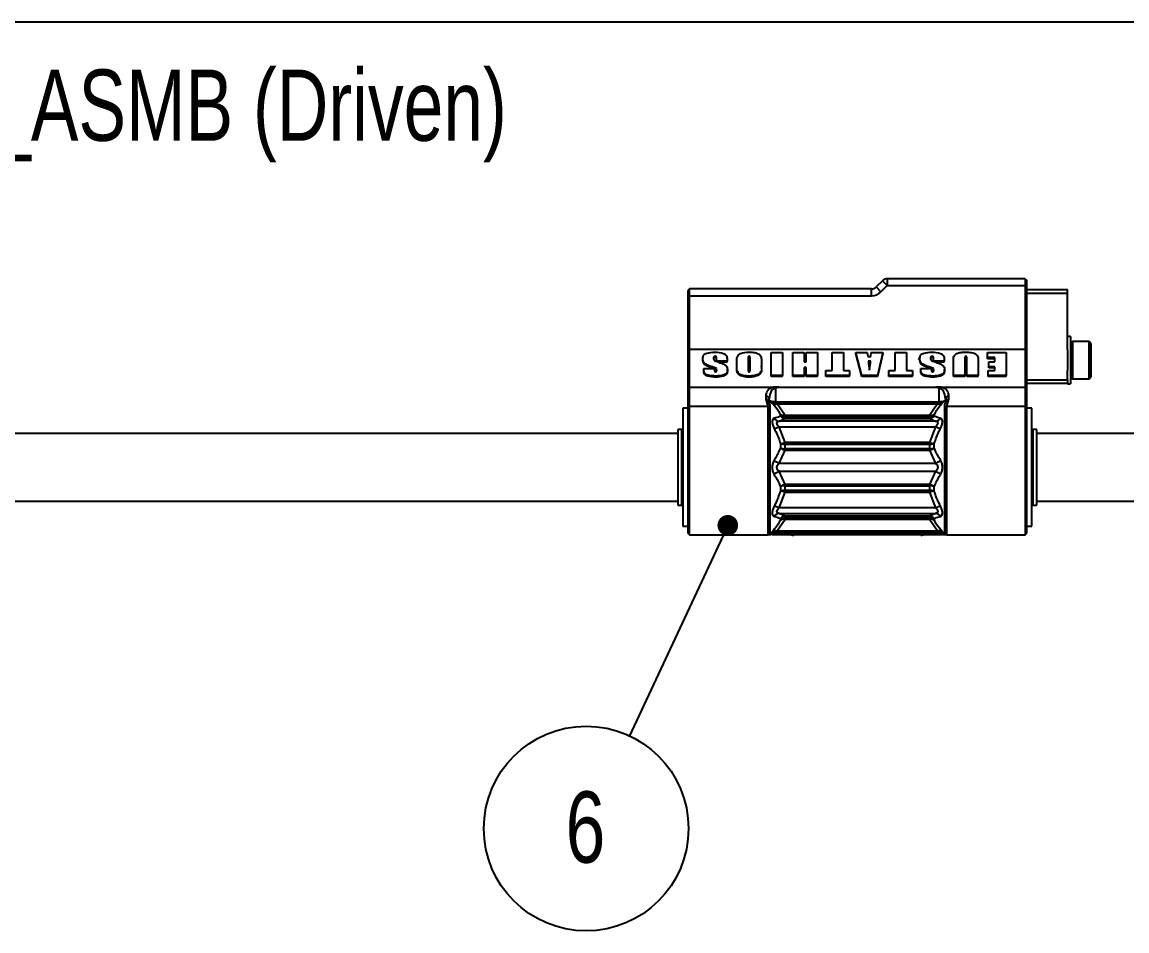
# Model space of a CAD drawing. Header units: millimetres. Extents: x 0 to 279, y 0 to 216.
# Drawn here: x 54.3 to 108.6, y 112.6 to 157.3 of the extents above; entities that cross this region are included whole.
import ezdxf

# ---------------------------------------------------------------- set-up
doc = ezdxf.new("R2010")
doc.units = ezdxf.units.MM
doc.layers.add('TITLE_BLOCK_BORDER', color=7, linetype='Continuous')
doc.styles.add('SLDTEXTSTYLE0', font='TXT', dxfattribs={"width": 0.75})
doc.dimstyles.new('SLDDIMSTYLE1', dxfattribs={"dimtxt": 0.18, "dimasz": 1.016, "dimexe": 0, "dimexo": 0.0625, "dimgap": 0, "dimtad": 0, "dimtih": 1, "dimtoh": 1, "dimdec": 0, "dimrnd": 1e-09, "dimzin": 0, "dimdsep": 46, "dimtxsty": 'Standard', "dimblk1": 'DOT', "dimblk2": 'DOT', "dimsah": 1, "dimcen": 0.09, "dimadec": 0, "dimazin": 0, "dimtfac": 1.016, "dimtdec": 0, "dimtofl": 0, "dimtmove": 0, "dimatfit": 3, "dimldrblk": 'DOT', "dimfxl": 1, "dimfrac": 2, "dimtolj": 1, "dimtzin": 0, "dimarcsym": 0})

# ---------------------------------------------------------------- blocks, each defined once
blk = doc.blocks.new('SW_NOTE_28')
at = {"layer": 'TITLE_BLOCK_BORDER', "color": 0}
blk.add_circle((-2.13, -4.558), 5.031, dxfattribs=at)
at = {"layer": 'TITLE_BLOCK_BORDER', "color": 0, "insert": (-2.165, -2.734), "char_height": 3.5, "attachment_point": 2, "style": 'SLDTEXTSTYLE0'}
blk.add_mtext('6', dxfattribs=at)
blk = doc.blocks.new('_DOT')
at = {"color": 0, "linetype": 'ByBlock', "lineweight": -2}
blk.add_line((-0.5, 0), (-1, 0), dxfattribs=at)
at = {"color": 0, "linetype": 'ByBlock', "const_width": 0.5}
blk.add_lwpolyline([(-0.25, 0, 1), (0.25, 0, 1)], format="xyb", close=True, dxfattribs=at)

msp = doc.modelspace()

# ---------------------------------------------------------------- linework, layer by layer
at = {"color": 7, "linetype": 'Continuous', "lineweight": 25}
for p, q in [((96.626, 144.548), (96.318, 144.24)), ((96.862, 144.313), (96.626, 144.548)), ((96.862, 144.646), (96.862, 144.313)), ((103.641, 144.646), (96.862, 144.646)), ((103.641, 144.646), (103.641, 144.313)), ((103.641, 144.646), (103.724, 144.563)), ((103.724, 144.313), (103.724, 144.563)), ((87.141, 144.143), (87.057, 144.059)), ((87.057, 144.059), (87.057, 143.809)), ((87.141, 143.809), (87.141, 144.143)), ((96.082, 144.143), (87.141, 144.143)), ((96.082, 143.809), (96.082, 144.143)), ((96.318, 144.24), (96.554, 144.005)), ((96.554, 144.005), (96.862, 144.313)), ((96.862, 144.313), (103.641, 144.313)), ((103.641, 144.313), (103.641, 141.182)), ((103.641, 144.313), (103.724, 144.313)), ((103.724, 141.158), (103.724, 144.313)), ((103.724, 144.109), (105.724, 144.109)), ((105.724, 143.943), (105.724, 144.109)), ((87.141, 143.809), (87.057, 143.809)), ((87.057, 143.809), (87.057, 141.158)), ((87.141, 141.182), (87.141, 143.809)), ((87.141, 143.809), (96.082, 143.809)), ((105.724, 141.151), (105.724, 143.943)), ((105.874, 141.809), (105.724, 141.809)), ((105.874, 141.809), (105.874, 139.658)), ((105.966, 141.559), (105.874, 141.468)), ((106.782, 141.559), (105.966, 141.559)), ((105.966, 141.559), (105.966, 139.726)), ((106.874, 141.468), (106.782, 141.559)), ((106.782, 139.726), (106.782, 141.559)), ((106.874, 141.468), (106.874, 139.818)), ((87.141, 141.182), (87.057, 141.158)), ((87.057, 141.158), (87.057, 139.253)), ((87.141, 139.318), (87.141, 141.182)), ((87.141, 141.182), (103.641, 141.182)), ((87.795, 140.668), (87.795, 140.721)), ((88.404, 140.779), (88.404, 140.832)), ((88.462, 140.596), (88.462, 140.746)), ((90.079, 140.832), (90.079, 140.779)), ((90.117, 140.179), (90.117, 140.702)), ((91.151, 139.886), (91.151, 141.016)), ((91.151, 141.016), (91.71, 141.016)), ((91.71, 141.016), (91.71, 139.886)), ((92.217, 139.886), (92.217, 141.016)), ((92.217, 141.016), (92.776, 141.016)), ((92.776, 141.016), (92.776, 140.556)), ((92.869, 140.556), (92.869, 141.016)), ((92.869, 141.016), (93.427, 141.016)), ((93.427, 141.016), (93.427, 139.886)), ((94.151, 140.136), (94.151, 141.016)), ((94.151, 141.016), (94.71, 141.016)), ((94.71, 141.016), (94.71, 140.136)), ((95.612, 139.886), (95.31, 141.016)), ((95.31, 141.016), (95.878, 141.016)), ((95.31, 140.963), (95.31, 141.016)), ((95.612, 139.833), (95.31, 140.963)), ((95.878, 141.016), (95.906, 140.819)), ((95.906, 140.819), (96.049, 140.819)), ((96.049, 140.819), (96.076, 141.016)), ((96.076, 141.016), (96.651, 141.016)), ((96.651, 141.016), (96.389, 139.886)), ((96.651, 140.963), (96.389, 139.833)), ((96.651, 140.963), (96.651, 141.016)), ((97.245, 140.136), (97.245, 141.016)), ((97.245, 141.016), (97.803, 141.016)), ((97.803, 141.016), (97.803, 140.136)), ((98.473, 140.679), (98.387, 140.712)), ((98.465, 140.668), (98.465, 140.721)), ((99.075, 140.779), (99.075, 140.832)), ((99.132, 140.596), (99.132, 140.746)), ((100.679, 140.718), (100.679, 139.886)), ((100.736, 140.779), (100.736, 140.832)), ((100.772, 139.886), (100.772, 140.732)), ((101.791, 140.766), (101.791, 141.016)), ((101.791, 141.016), (102.706, 141.016)), ((102.148, 140.766), (101.791, 140.766)), ((101.791, 140.713), (101.791, 140.766)), ((102.148, 140.713), (101.791, 140.713)), ((102.148, 140.556), (102.148, 140.766)), ((102.706, 141.016), (102.706, 139.886)), ((103.641, 141.182), (103.641, 139.318)), ((103.641, 141.182), (103.724, 141.158)), ((103.724, 139.253), (103.724, 141.158)), ((105.724, 141.151), (105.724, 140.134)), ((87.841, 140.241), (88.369, 140.241)), ((87.841, 140.185), (87.841, 140.241)), ((87.841, 140.131), (87.841, 140.185)), ((87.892, 140.421), (87.892, 140.474)), ((88.369, 140.241), (88.369, 140.146)), ((88.458, 140.172), (88.458, 140.225)), ((88.989, 140.596), (88.462, 140.596)), ((88.989, 140.543), (88.575, 140.543)), ((88.989, 140.681), (88.989, 140.596)), ((88.989, 140.543), (88.989, 140.596)), ((89.004, 140.133), (89.004, 140.186)), ((89.465, 140.356), (89.465, 140.546)), ((89.465, 140.303), (89.465, 140.356)), ((90.024, 140.694), (90.024, 140.179)), ((90.675, 140.546), (90.675, 140.356)), ((90.675, 140.303), (90.675, 140.356)), ((92.776, 140.556), (92.869, 140.556)), ((92.869, 140.28), (92.776, 140.28)), ((92.776, 140.28), (92.776, 139.886)), ((92.869, 140.227), (92.776, 140.227)), ((92.869, 139.886), (92.869, 140.28)), ((96.055, 140.596), (95.931, 140.596)), ((96.055, 140.543), (95.931, 140.543)), ((98.512, 140.241), (99.039, 140.241)), ((98.512, 140.185), (98.512, 140.241)), ((98.512, 140.131), (98.512, 140.185)), ((98.562, 140.421), (98.562, 140.474)), ((99.039, 140.241), (99.039, 140.146)), ((99.129, 140.172), (99.129, 140.225)), ((99.659, 140.596), (99.132, 140.596)), ((99.659, 140.543), (99.246, 140.543)), ((99.659, 140.681), (99.659, 140.596)), ((99.659, 140.543), (99.659, 140.596)), ((99.675, 140.133), (99.675, 140.186)), ((100.12, 139.886), (100.12, 140.639)), ((101.33, 140.554), (101.33, 139.886)), ((101.853, 140.32), (101.853, 140.556)), ((101.853, 140.556), (102.148, 140.556)), ((102.148, 140.32), (101.853, 140.32)), ((101.853, 140.267), (101.853, 140.32)), ((102.148, 140.267), (101.853, 140.267)), ((102.148, 140.136), (102.148, 140.32)), ((88.438, 139.807), (88.438, 139.86)), ((90.078, 139.807), (90.078, 139.86)), ((91.71, 139.886), (91.151, 139.886)), ((91.151, 139.833), (91.151, 139.886)), ((91.71, 139.833), (91.151, 139.833)), ((91.71, 139.833), (91.71, 139.886)), ((92.776, 139.886), (92.217, 139.886)), ((92.217, 139.833), (92.217, 139.886)), ((92.776, 139.833), (92.217, 139.833)), ((92.776, 139.833), (92.776, 139.886)), ((93.427, 139.886), (92.869, 139.886)), ((92.869, 139.833), (92.869, 139.886)), ((93.427, 139.833), (92.869, 139.833)), ((93.427, 139.833), (93.427, 139.886)), ((93.841, 139.886), (93.841, 140.136)), ((93.841, 140.136), (94.151, 140.136)), ((95.004, 139.886), (93.841, 139.886)), ((93.841, 139.833), (93.841, 139.886)), ((95.004, 139.833), (93.841, 139.833)), ((94.71, 140.136), (95.004, 140.136)), ((95.004, 140.136), (95.004, 139.886)), ((95.004, 139.833), (95.004, 139.886)), ((96.389, 139.886), (95.612, 139.886)), ((95.612, 139.833), (95.612, 139.886)), ((96.389, 139.833), (95.612, 139.833)), ((96.389, 139.833), (96.389, 139.886)), ((96.934, 139.886), (96.934, 140.136)), ((96.934, 140.136), (97.245, 140.136)), ((98.097, 139.886), (96.934, 139.886)), ((96.934, 139.833), (96.934, 139.886)), ((98.097, 139.833), (96.934, 139.833)), ((97.803, 140.136), (98.097, 140.136)), ((98.097, 140.136), (98.097, 139.886)), ((98.097, 139.833), (98.097, 139.886)), ((99.109, 139.807), (99.109, 139.86)), ((100.679, 139.886), (100.12, 139.886)), ((100.12, 139.833), (100.12, 139.886)), ((100.679, 139.833), (100.12, 139.833)), ((100.679, 139.833), (100.679, 139.886)), ((101.33, 139.886), (100.772, 139.886)), ((100.772, 139.833), (100.772, 139.886)), ((101.33, 139.833), (100.772, 139.833)), ((101.33, 139.833), (101.33, 139.886)), ((101.822, 139.886), (101.822, 140.136)), ((101.822, 140.136), (102.148, 140.136)), ((102.706, 139.886), (101.822, 139.886)), ((101.822, 139.833), (101.822, 139.886)), ((102.706, 139.833), (101.822, 139.833)), ((102.706, 139.833), (102.706, 139.886)), ((105.724, 139.676), (105.724, 140.134)), ((105.724, 139.676), (105.724, 139.509)), ((105.874, 139.818), (105.966, 139.726)), ((105.874, 139.658), (105.874, 139.476)), ((105.966, 139.726), (106.782, 139.726)), ((106.782, 139.726), (106.874, 139.818)), ((87.141, 139.318), (87.057, 139.253)), ((87.057, 139.253), (87.057, 138.308)), ((87.141, 138.383), (87.141, 139.318)), ((87.141, 139.318), (91.25, 139.318)), ((91.391, 138.632), (91.391, 139.284)), ((91.531, 139.318), (99.25, 139.318)), ((99.391, 139.284), (99.391, 138.632)), ((99.531, 139.318), (103.641, 139.318)), ((103.641, 139.318), (103.641, 138.383)), ((103.724, 139.253), (103.641, 139.318)), ((103.724, 139.509), (105.724, 139.509)), ((103.724, 138.308), (103.724, 139.253)), ((105.724, 139.509), (105.724, 139.476)), ((105.724, 139.476), (105.874, 139.476)), ((90.891, 138.889), (90.891, 138.719)), ((90.891, 138.719), (90.988, 138.383)), ((91.057, 138.673), (91.057, 138.738)), ((91.092, 138.66), (91.211, 138.536)), ((91.447, 138.573), (91.391, 138.632)), ((91.447, 138.5), (91.447, 138.573)), ((99.334, 138.573), (91.447, 138.573)), ((99.391, 138.632), (99.334, 138.573)), ((99.334, 138.573), (99.334, 138.5)), ((99.57, 138.536), (99.689, 138.66)), ((99.724, 138.738), (99.724, 138.673)), ((99.793, 138.383), (99.891, 138.719)), ((99.891, 138.719), (99.891, 138.889)), ((87.057, 138.276), (86.807, 138.276)), ((86.807, 138.276), (86.807, 132.476)), ((87.057, 138.308), (87.141, 138.383)), ((87.057, 138.308), (87.057, 132.138)), ((87.141, 132.054), (87.141, 138.383)), ((87.141, 138.383), (90.988, 138.383)), ((90.988, 138.383), (90.988, 132.054)), ((91.106, 132.103), (91.106, 138.339)), ((91.843, 137.93), (91.447, 138.5)), ((91.447, 138.5), (99.334, 138.5)), ((91.607, 137.98), (91.607, 137.889)), ((99.334, 138.5), (98.939, 137.93)), ((99.174, 137.889), (99.174, 137.98)), ((99.675, 138.339), (99.675, 132.103)), ((99.793, 132.054), (99.793, 138.383)), ((99.793, 138.383), (103.641, 138.383)), ((103.641, 138.383), (103.641, 132.054)), ((103.724, 138.308), (103.641, 138.383)), ((103.724, 132.138), (103.724, 138.308)), ((103.974, 138.276), (103.724, 138.276)), ((103.974, 132.55), (103.974, 138.276)), ((91.541, 137.646), (91.843, 137.774)), ((99.24, 137.646), (91.541, 137.646)), ((91.843, 137.893), (91.843, 137.93)), ((98.939, 137.93), (91.843, 137.93)), ((91.843, 137.795), (91.843, 137.893)), ((91.843, 137.893), (98.939, 137.893)), ((91.843, 137.774), (91.843, 137.795)), ((98.939, 137.795), (91.843, 137.795)), ((91.843, 137.774), (98.939, 137.774)), ((98.939, 137.93), (98.939, 137.893)), ((98.939, 137.893), (98.939, 137.795)), ((98.939, 137.795), (98.939, 137.774)), ((98.939, 137.774), (99.24, 137.646)), ((86.557, 137.043), (19.953, 137.043)), ((86.766, 137.231), (86.557, 137.231)), ((86.557, 137.231), (86.557, 136.086)), ((91.843, 136.59), (91.541, 137.371)), ((91.541, 137.371), (99.24, 137.371)), ((99.24, 137.371), (98.939, 136.59)), ((104.224, 137.231), (104.016, 137.231)), ((104.224, 133.521), (104.224, 137.231)), ((156.6, 137.043), (104.224, 137.043)), ((91.607, 136.545), (91.607, 136.327)), ((91.843, 136.517), (91.843, 136.59)), ((98.939, 136.59), (91.843, 136.59)), ((91.843, 136.28), (91.843, 136.517)), ((91.843, 136.517), (98.939, 136.517)), ((98.939, 136.59), (98.939, 136.517)), ((98.939, 136.517), (98.939, 136.28)), ((99.174, 136.327), (99.174, 136.545)), ((86.557, 136.086), (86.557, 133.521)), ((91.541, 135.57), (91.843, 136.213)), ((91.843, 136.213), (91.843, 136.28)), ((98.939, 136.28), (91.843, 136.28)), ((91.843, 136.213), (98.939, 136.213)), ((98.939, 136.28), (98.939, 136.213)), ((98.939, 136.213), (99.24, 135.57)), ((99.24, 135.57), (91.541, 135.57)), ((91.541, 135.182), (99.24, 135.182)), ((91.843, 134.539), (91.541, 135.182)), ((99.24, 135.182), (98.939, 134.539)), ((91.607, 134.425), (91.607, 134.207)), ((98.939, 134.539), (91.843, 134.539)), ((91.843, 134.472), (91.843, 134.539)), ((91.843, 134.235), (91.843, 134.472)), ((91.843, 134.472), (98.939, 134.472)), ((98.939, 134.235), (91.843, 134.235)), ((91.843, 134.162), (91.843, 134.235)), ((98.939, 134.539), (98.939, 134.472)), ((98.939, 134.472), (98.939, 134.235)), ((98.939, 134.235), (98.939, 134.162)), ((99.174, 134.207), (99.174, 134.425)), ((19.953, 133.709), (86.557, 133.709)), ((91.541, 133.381), (91.843, 134.162)), ((91.843, 134.162), (98.939, 134.162)), ((98.939, 134.162), (99.24, 133.381)), ((104.224, 133.709), (156.6, 133.709)), ((86.557, 133.521), (86.766, 133.521)), ((99.24, 133.381), (91.541, 133.381)), ((91.541, 133.106), (99.24, 133.106)), ((91.843, 132.978), (91.541, 133.106)), ((99.24, 133.106), (98.939, 132.978)), ((104.016, 133.521), (104.224, 133.521)), ((91.439, 132.243), (91.843, 132.821)), ((91.607, 132.862), (91.607, 132.772)), ((98.939, 132.978), (91.843, 132.978)), ((91.843, 132.957), (91.843, 132.978)), ((91.843, 132.957), (98.939, 132.957)), ((91.843, 132.859), (91.843, 132.957)), ((98.939, 132.859), (91.843, 132.859)), ((91.843, 132.821), (91.843, 132.859)), ((91.843, 132.821), (98.939, 132.821)), ((98.939, 132.978), (98.939, 132.957)), ((98.939, 132.957), (98.939, 132.859)), ((98.939, 132.859), (98.939, 132.821)), ((98.939, 132.821), (99.342, 132.243)), ((99.174, 132.772), (99.174, 132.862)), ((103.974, 132.476), (103.974, 132.55)), ((86.807, 132.476), (87.057, 132.476)), ((87.057, 132.138), (87.141, 132.054)), ((87.141, 132.054), (90.989, 132.054)), ((91.136, 132.134), (91.106, 132.103)), ((91.204, 132.208), (91.136, 132.134)), ((91.195, 132.085), (91.202, 132.083)), ((91.202, 132.082), (99.579, 132.082)), ((91.27, 132.107), (91.371, 132.206)), ((99.511, 132.107), (91.27, 132.107)), ((91.371, 132.206), (91.439, 132.243)), ((91.371, 132.206), (99.41, 132.206)), ((99.342, 132.243), (91.439, 132.243)), ((99.342, 132.243), (99.41, 132.206)), ((99.41, 132.206), (99.511, 132.107)), ((99.645, 132.134), (99.577, 132.208)), ((99.675, 132.103), (99.645, 132.134)), ((99.675, 132.103), (99.676, 132.085)), ((99.792, 132.054), (103.641, 132.054)), ((103.641, 132.054), (103.724, 132.138)), ((103.724, 132.476), (103.974, 132.476))]:
    msp.add_line(p, q, dxfattribs=at)
at = {"color": 8, "linetype": 'Continuous', "lineweight": 25}
for p, q in [((103.724, 143.943), (105.724, 143.943)), ((88.331, 140.241), (88.331, 140.288)), ((99.001, 140.241), (99.001, 140.288)), ((103.724, 139.676), (105.724, 139.676)), ((86.766, 133.521), (86.766, 137.231)), ((104.016, 137.231), (104.016, 135.813)), ((104.016, 135.813), (104.016, 133.521))]:
    msp.add_line(p, q, dxfattribs=at)
at = {"color": 7, "linetype": 'Continuous', "lineweight": 25}
for centre, radius, start, end in [((96.862, 144.313), 0.333, 90, 135), ((96.082, 144.476), 0.333, 270, 315), ((96.082, 144.476), 0.667, 270, 315), ((90.898, 138.73), 0.159, 2.9858, 92.703), ((91.3, 138.74), 0.223, 246.5186, 311.3447), ((91.36, 138.726), 0.241, 231.765, 290.9968), ((99.481, 138.74), 0.223, 228.6553, 293.4814), ((99.421, 138.726), 0.241, 249.0032, 308.235), ((99.883, 138.73), 0.159, 87.297, 177.0142), ((90.989, 138.207), 0.176, 48.4643, 90.4234), ((91.834, 138.235), 0.342, 228.2849, 271.3879), ((91.784, 138.238), 0.313, 235.5037, 280.7992), ((98.947, 138.235), 0.342, 268.6121, 311.7151), ((98.997, 138.238), 0.313, 259.2008, 304.4963), ((99.792, 138.207), 0.176, 89.5766, 131.5357), ((91.573, 137.964), 0.32, 213.0468, 264.1708), ((91.86, 138.108), 0.334, 220.8407, 267.0689), ((91.847, 138.148), 0.353, 227.1059, 269.3071), ((98.921, 138.108), 0.334, 272.9311, 319.1593), ((98.934, 138.148), 0.353, 270.6929, 312.8941), ((99.208, 137.964), 0.32, 275.8292, 326.9532), ((86.766, 137.273), 0.0417, 270, 360), ((90.919, 138.618), 1.393, 286.0722, 296.4874), ((99.862, 138.618), 1.393, 243.5126, 253.9278), ((104.016, 137.273), 0.0417, 180, 270), ((91.448, 138.009), 1.472, 276.1941, 285.5445), ((91.803, 137.188), 0.672, 253.0155, 273.3589), ((99.333, 138.009), 1.472, 254.4555, 263.8059), ((98.978, 137.188), 0.672, 266.6411, 286.9845), ((91.953, 136.745), 0.543, 230.3693, 258.2235), ((91.858, 136.977), 0.697, 248.8652, 268.7076), ((98.828, 136.745), 0.543, 281.7765, 309.6307), ((98.923, 136.977), 0.697, 271.2924, 291.1348), ((91.756, 136.124), 0.594, 220.6795, 248.8096), ((99.025, 136.124), 0.594, 291.1904, 319.3205), ((91.756, 134.628), 0.594, 111.1904, 139.3205), ((99.025, 134.628), 0.594, 40.6795, 68.8096), ((91.953, 134.007), 0.543, 101.7765, 129.6307), ((91.858, 133.775), 0.697, 91.2924, 111.1348), ((91.803, 133.564), 0.672, 86.6411, 106.9845), ((91.448, 132.743), 1.472, 74.4555, 83.8059), ((98.828, 134.007), 0.543, 50.3693, 78.2235), ((98.923, 133.775), 0.697, 68.8652, 88.7076), ((98.978, 133.564), 0.672, 73.0155, 93.3589), ((99.333, 132.743), 1.472, 96.1941, 105.5445), ((86.766, 133.479), 0.0417, 0, 90), ((90.919, 132.134), 1.393, 63.5126, 73.9278), ((91.573, 132.788), 0.32, 95.8292, 146.9532), ((99.862, 132.134), 1.393, 106.0722, 116.4874), ((99.208, 132.788), 0.32, 33.0468, 84.1708), ((104.016, 133.479), 0.0417, 90, 180), ((91.86, 132.644), 0.334, 92.9311, 139.1593), ((91.847, 132.604), 0.353, 90.6929, 132.8941), ((91.834, 132.517), 0.342, 88.6121, 131.7151), ((91.784, 132.514), 0.313, 79.2008, 124.4963), ((98.921, 132.644), 0.334, 40.8407, 87.0689), ((98.934, 132.604), 0.353, 47.1059, 89.3071), ((98.947, 132.517), 0.342, 48.2849, 91.3879), ((98.997, 132.514), 0.313, 55.5037, 100.7992), ((90.988, 132.221), 0.167, 269.9999, 314.9996), ((91.222, 131.832), 0.279, 80.1187, 114.9323), ((91.327, 131.931), 0.279, 80.846, 133.2779), ((91.353, 132.019), 0.24, 68.8786, 128.333), ((92.266, 132.376), 0.333, 242.0278, 269.9976), ((98.515, 132.376), 0.333, 270.0148, 297.9722), ((99.428, 132.019), 0.24, 51.667, 111.1214), ((99.454, 131.931), 0.279, 46.7221, 99.154), ((99.559, 131.832), 0.279, 65.0677, 99.8813), ((99.793, 132.221), 0.167, 225.0004, 270.0001)]:
    msp.add_arc(centre, radius, start, end, dxfattribs=at)
at = {"color": 8, "linetype": 'Continuous', "lineweight": 25}
for centre, start, end in [((91.025, 132.208), 281.1043, 302.7707), ((99.756, 132.208), 237.228, 259.6109)]:
    msp.add_arc(centre, 0.147, start, end, dxfattribs=at)
at = {"color": 7, "linetype": 'Continuous', "lineweight": 25}
for centre, major_axis, ratio, start_param, end_param in [((91.391, 138.889), (0.5, 0), 0.8927, 1.855089, 3.141593), ((91.391, 138.738), (0, 0.545), 0.61118, 0, 1.570796), ((99.391, 138.738), (0, 0.545), 0.61118, 4.712389, 6.283185), ((99.391, 138.889), (0.5, 0), 0.8927, 0, 1.286503)]:
    msp.add_ellipse(centre, major_axis=major_axis, ratio=ratio, start_param=start_param, end_param=end_param, dxfattribs=at)
for points, knots in [([(87.795, 140.721), (87.798, 140.78), (87.803, 140.869), (87.903, 140.951), (88.086, 141.024), (88.255, 141.034), (88.391, 141.042)], [0, 0, 0, 0, 0.249018, 0.373837, 0.499491, 1, 1, 1, 1]), ([(87.892, 140.474), (87.859, 140.516), (87.799, 140.591), (87.796, 140.681), (87.795, 140.721)], [0, 0, 0, 0, 0.557447, 1, 1, 1, 1]), ([(88.404, 140.832), (88.391, 140.831), (88.364, 140.83), (88.325, 140.801), (88.323, 140.771), (88.322, 140.753)], [0, 0, 0, 0, 0.281577, 0.559669, 1, 1, 1, 1]), ([(88.404, 140.779), (88.391, 140.778), (88.364, 140.777), (88.325, 140.748), (88.323, 140.718), (88.322, 140.7)], [0, 0, 0, 0, 0.2815767, 0.5596688, 1, 1, 1, 1]), ([(88.322, 140.753), (88.323, 140.728), (88.325, 140.695), (88.34, 140.653), (88.355, 140.638), (88.362, 140.631)], [0, 0, 0, 0, 0.560457, 0.780831, 1, 1, 1, 1]), ([(88.391, 141.042), (88.533, 141.034), (88.712, 141.024), (88.898, 140.935), (88.983, 140.834), (88.986, 140.743), (88.989, 140.681)], [0, 0, 0, 0, 0.499596, 0.625091, 0.749803, 1, 1, 1, 1]), ([(88.462, 140.746), (88.461, 140.765), (88.461, 140.789), (88.452, 140.818), (88.433, 140.831), (88.416, 140.832), (88.404, 140.832)], [0, 0, 0, 0, 0.501246, 0.626259, 0.75055, 1, 1, 1, 1]), ([(88.462, 140.693), (88.461, 140.712), (88.461, 140.736), (88.452, 140.765), (88.433, 140.778), (88.416, 140.779), (88.404, 140.779)], [0, 0, 0, 0, 0.501246, 0.626259, 0.75055, 1, 1, 1, 1]), ([(89.465, 140.546), (89.457, 140.638), (89.446, 140.766), (89.547, 140.905), (89.733, 141.023), (89.927, 141.034), (90.078, 141.042)], [0, 0, 0, 0, 0.314941, 0.438013, 0.561584, 1, 1, 1, 1]), ([(90.079, 140.832), (90.071, 140.832), (90.054, 140.831), (90.028, 140.812), (90.026, 140.761), (90.025, 140.721), (90.024, 140.694)], [0, 0, 0, 0, 0.1249363, 0.2489379, 0.4981511, 1, 1, 1, 1]), ([(90.079, 140.779), (90.071, 140.779), (90.054, 140.778), (90.028, 140.759), (90.026, 140.708), (90.025, 140.667), (90.024, 140.641)], [0, 0, 0, 0, 0.124936, 0.248938, 0.498151, 1, 1, 1, 1]), ([(90.078, 141.042), (90.17, 141.038), (90.352, 141.03), (90.608, 140.933), (90.681, 140.729), (90.677, 140.607), (90.675, 140.546)], [0, 0, 0, 0, 0.282021, 0.560888, 0.777884, 1, 1, 1, 1]), ([(90.117, 140.702), (90.116, 140.726), (90.116, 140.763), (90.113, 140.802), (90.106, 140.82), (90.099, 140.827), (90.09, 140.831), (90.082, 140.832), (90.079, 140.832)], [0, 0, 0, 0, 0.500327, 0.750158, 0.812536, 0.875126, 0.937501, 1, 1, 1, 1]), ([(90.117, 140.649), (90.116, 140.673), (90.116, 140.709), (90.113, 140.749), (90.106, 140.767), (90.099, 140.774), (90.09, 140.778), (90.082, 140.779), (90.079, 140.779)], [0, 0, 0, 0, 0.500327, 0.750158, 0.812536, 0.875126, 0.937501, 1, 1, 1, 1]), ([(98.465, 140.721), (98.469, 140.78), (98.473, 140.869), (98.574, 140.951), (98.756, 141.024), (98.926, 141.034), (99.061, 141.042)], [0, 0, 0, 0, 0.249018, 0.373837, 0.499491, 1, 1, 1, 1]), ([(98.562, 140.474), (98.529, 140.516), (98.469, 140.591), (98.467, 140.681), (98.465, 140.721)], [0, 0, 0, 0, 0.557447, 1, 1, 1, 1]), ([(99.075, 140.832), (99.061, 140.831), (99.034, 140.83), (98.995, 140.801), (98.994, 140.771), (98.993, 140.753)], [0, 0, 0, 0, 0.281577, 0.559669, 1, 1, 1, 1]), ([(99.075, 140.779), (99.061, 140.778), (99.034, 140.777), (98.995, 140.748), (98.994, 140.718), (98.993, 140.7)], [0, 0, 0, 0, 0.281577, 0.559669, 1, 1, 1, 1]), ([(98.993, 140.753), (98.994, 140.728), (98.995, 140.695), (99.01, 140.653), (99.025, 140.638), (99.033, 140.631)], [0, 0, 0, 0, 0.560457, 0.780831, 1, 1, 1, 1]), ([(99.061, 141.042), (99.204, 141.034), (99.382, 141.024), (99.569, 140.935), (99.653, 140.834), (99.657, 140.743), (99.659, 140.681)], [0, 0, 0, 0, 0.499596, 0.625091, 0.749803, 1, 1, 1, 1]), ([(99.132, 140.746), (99.132, 140.765), (99.132, 140.789), (99.123, 140.818), (99.104, 140.831), (99.086, 140.832), (99.075, 140.832)], [0, 0, 0, 0, 0.501246, 0.626259, 0.75055, 1, 1, 1, 1]), ([(99.132, 140.693), (99.132, 140.712), (99.132, 140.736), (99.123, 140.765), (99.104, 140.778), (99.086, 140.779), (99.075, 140.779)], [0, 0, 0, 0, 0.501246, 0.626259, 0.75055, 1, 1, 1, 1]), ([(100.12, 140.639), (100.116, 140.704), (100.109, 140.801), (100.195, 140.908), (100.312, 140.985), (100.493, 141.035), (100.64, 141.04), (100.714, 141.042)], [0, 0, 0, 0, 0.250229, 0.374685, 0.499798, 0.749421, 1, 1, 1, 1]), ([(100.736, 140.832), (100.729, 140.832), (100.715, 140.831), (100.694, 140.824), (100.684, 140.807), (100.679, 140.772), (100.679, 140.742), (100.679, 140.718)], [0, 0, 0, 0, 0.125171, 0.249844, 0.373493, 0.498786, 1, 1, 1, 1]), ([(100.736, 140.779), (100.729, 140.779), (100.715, 140.778), (100.694, 140.771), (100.684, 140.754), (100.679, 140.719), (100.679, 140.688), (100.679, 140.664)], [0, 0, 0, 0, 0.125171, 0.249844, 0.373493, 0.498786, 1, 1, 1, 1]), ([(100.714, 141.042), (100.807, 141.038), (100.991, 141.029), (101.26, 140.948), (101.339, 140.739), (101.333, 140.616), (101.33, 140.554)], [0, 0, 0, 0, 0.282305, 0.561839, 0.777739, 1, 1, 1, 1]), ([(100.772, 140.732), (100.771, 140.751), (100.77, 140.779), (100.768, 140.814), (100.755, 140.828), (100.744, 140.832), (100.739, 140.832), (100.736, 140.832)], [0, 0, 0, 0, 0.500987, 0.750468, 0.874753, 0.937355, 1, 1, 1, 1]), ([(100.772, 140.679), (100.771, 140.698), (100.77, 140.726), (100.768, 140.761), (100.755, 140.775), (100.744, 140.779), (100.739, 140.779), (100.736, 140.779)], [0, 0, 0, 0, 0.500987, 0.750468, 0.874753, 0.937355, 1, 1, 1, 1]), ([(87.892, 140.421), (87.859, 140.463), (87.799, 140.538), (87.796, 140.628), (87.795, 140.668)], [0, 0, 0, 0, 0.557447, 1, 1, 1, 1]), ([(88.438, 139.86), (88.301, 139.867), (88.129, 139.876), (87.941, 139.946), (87.844, 140.034), (87.842, 140.124), (87.841, 140.185)], [0, 0, 0, 0, 0.500503, 0.626065, 0.750417, 1, 1, 1, 1]), ([(88.331, 140.288), (88.244, 140.315), (88.089, 140.364), (87.952, 140.441), (87.892, 140.474)], [0, 0, 0, 0, 0.560876, 1, 1, 1, 1]), ([(88.331, 140.235), (88.244, 140.262), (88.089, 140.311), (87.952, 140.387), (87.892, 140.421)], [0, 0, 0, 0, 0.560876, 1, 1, 1, 1]), ([(88.458, 140.225), (88.437, 140.24), (88.398, 140.267), (88.351, 140.282), (88.331, 140.288)], [0, 0, 0, 0, 0.557842, 1, 1, 1, 1]), ([(88.362, 140.631), (88.405, 140.611), (88.481, 140.575), (88.562, 140.547), (88.597, 140.534)], [0, 0, 0, 0, 0.559613, 1, 1, 1, 1]), ([(88.458, 140.172), (88.437, 140.188), (88.41, 140.208), (88.376, 140.219), (88.369, 140.221)], [0, 0, 0, 0, 0.771173, 1, 1, 1, 1]), ([(89.004, 140.186), (89.001, 140.129), (88.997, 140.043), (88.91, 139.956), (88.738, 139.873), (88.571, 139.866), (88.438, 139.86)], [0, 0, 0, 0, 0.249634, 0.374601, 0.500139, 1, 1, 1, 1]), ([(88.477, 140.146), (88.477, 140.161), (88.477, 140.189), (88.464, 140.214), (88.458, 140.225)], [0, 0, 0, 0, 0.561331, 1, 1, 1, 1]), ([(88.474, 140.128), (88.474, 140.131), (88.473, 140.147), (88.465, 140.161), (88.458, 140.172)], [0, 0, 0, 0, 0.2351746, 1, 1, 1, 1]), ([(88.597, 140.534), (88.651, 140.515), (88.758, 140.476), (88.906, 140.414), (88.995, 140.304), (89.001, 140.225), (89.004, 140.186)], [0, 0, 0, 0, 0.281076, 0.560871, 0.780167, 1, 1, 1, 1]), ([(90.078, 139.86), (89.985, 139.864), (89.801, 139.873), (89.541, 139.967), (89.458, 140.171), (89.463, 140.294), (89.465, 140.356)], [0, 0, 0, 0, 0.282089, 0.561242, 0.777859, 1, 1, 1, 1]), ([(90.078, 139.807), (89.985, 139.811), (89.801, 139.82), (89.541, 139.914), (89.458, 140.118), (89.463, 140.241), (89.465, 140.303)], [0, 0, 0, 0, 0.282089, 0.5612424, 0.7778591, 1, 1, 1, 1]), ([(90.024, 140.179), (90.024, 140.156), (90.024, 140.128), (90.029, 140.095), (90.037, 140.079), (90.056, 140.071), (90.069, 140.07), (90.076, 140.07)], [0, 0, 0, 0, 0.501209, 0.626479, 0.750489, 0.874829, 1, 1, 1, 1]), ([(90.076, 140.07), (90.082, 140.071), (90.094, 140.073), (90.113, 140.089), (90.115, 140.127), (90.116, 140.158), (90.117, 140.179)], [0, 0, 0, 0, 0.1243815, 0.248521, 0.4984074, 1, 1, 1, 1]), ([(90.675, 140.356), (90.682, 140.266), (90.693, 140.14), (90.601, 139.999), (90.418, 139.88), (90.227, 139.869), (90.078, 139.86)], [0, 0, 0, 0, 0.315187, 0.43826, 0.561875, 1, 1, 1, 1]), ([(90.675, 140.303), (90.682, 140.213), (90.693, 140.087), (90.601, 139.946), (90.418, 139.826), (90.227, 139.816), (90.078, 139.807)], [0, 0, 0, 0, 0.315187, 0.43826, 0.561875, 1, 1, 1, 1]), ([(95.931, 140.596), (95.942, 140.512), (95.963, 140.362), (95.976, 140.212), (95.982, 140.146)], [0, 0, 0, 0, 0.559983, 1, 1, 1, 1]), ([(95.982, 140.146), (95.993, 140.23), (96.013, 140.381), (96.042, 140.53), (96.055, 140.596)], [0, 0, 0, 0, 0.56003, 1, 1, 1, 1]), ([(98.562, 140.421), (98.529, 140.463), (98.469, 140.538), (98.467, 140.628), (98.465, 140.668)], [0, 0, 0, 0, 0.557447, 1, 1, 1, 1]), ([(99.109, 139.86), (98.971, 139.867), (98.8, 139.876), (98.612, 139.946), (98.514, 140.034), (98.513, 140.124), (98.512, 140.185)], [0, 0, 0, 0, 0.500503, 0.626065, 0.750417, 1, 1, 1, 1]), ([(99.001, 140.288), (98.915, 140.315), (98.76, 140.364), (98.623, 140.441), (98.562, 140.474)], [0, 0, 0, 0, 0.560876, 1, 1, 1, 1]), ([(99.001, 140.235), (98.915, 140.262), (98.76, 140.311), (98.623, 140.387), (98.562, 140.421)], [0, 0, 0, 0, 0.5608764, 1, 1, 1, 1]), ([(99.129, 140.225), (99.107, 140.24), (99.069, 140.267), (99.022, 140.282), (99.001, 140.288)], [0, 0, 0, 0, 0.5578415, 1, 1, 1, 1]), ([(99.033, 140.631), (99.075, 140.611), (99.152, 140.575), (99.232, 140.547), (99.268, 140.534)], [0, 0, 0, 0, 0.559613, 1, 1, 1, 1]), ([(99.129, 140.172), (99.108, 140.188), (99.08, 140.208), (99.047, 140.219), (99.039, 140.221)], [0, 0, 0, 0, 0.771173, 1, 1, 1, 1]), ([(99.675, 140.186), (99.672, 140.129), (99.668, 140.043), (99.581, 139.956), (99.409, 139.873), (99.242, 139.866), (99.109, 139.86)], [0, 0, 0, 0, 0.249634, 0.374601, 0.500139, 1, 1, 1, 1]), ([(99.148, 140.146), (99.148, 140.161), (99.148, 140.189), (99.135, 140.214), (99.129, 140.225)], [0, 0, 0, 0, 0.561331, 1, 1, 1, 1]), ([(99.145, 140.128), (99.144, 140.131), (99.144, 140.147), (99.135, 140.161), (99.129, 140.172)], [0, 0, 0, 0, 0.235175, 1, 1, 1, 1]), ([(99.268, 140.534), (99.322, 140.515), (99.428, 140.476), (99.577, 140.414), (99.665, 140.304), (99.672, 140.225), (99.675, 140.186)], [0, 0, 0, 0, 0.281076, 0.560871, 0.780167, 1, 1, 1, 1]), ([(88.438, 139.807), (88.301, 139.814), (88.129, 139.823), (87.941, 139.893), (87.844, 139.981), (87.842, 140.071), (87.841, 140.131)], [0, 0, 0, 0, 0.500503, 0.626065, 0.750417, 1, 1, 1, 1]), ([(88.369, 140.146), (88.368, 140.128), (88.368, 140.106), (88.379, 140.081), (88.398, 140.071), (88.414, 140.071), (88.424, 140.07)], [0, 0, 0, 0, 0.500513, 0.625582, 0.750426, 1, 1, 1, 1]), ([(88.424, 140.07), (88.429, 140.071), (88.439, 140.071), (88.452, 140.077), (88.462, 140.086), (88.477, 140.108), (88.477, 140.129), (88.477, 140.146)], [0, 0, 0, 0, 0.12524, 0.25021, 0.375507, 0.500803, 1, 1, 1, 1]), ([(89.004, 140.133), (89.001, 140.076), (88.997, 139.99), (88.91, 139.903), (88.738, 139.82), (88.571, 139.813), (88.438, 139.807)], [0, 0, 0, 0, 0.249634, 0.374601, 0.500139, 1, 1, 1, 1]), ([(99.109, 139.807), (98.971, 139.814), (98.8, 139.823), (98.612, 139.893), (98.514, 139.981), (98.513, 140.071), (98.512, 140.131)], [0, 0, 0, 0, 0.500503, 0.626065, 0.750417, 1, 1, 1, 1]), ([(99.039, 140.146), (99.039, 140.128), (99.039, 140.106), (99.05, 140.081), (99.068, 140.071), (99.084, 140.071), (99.095, 140.07)], [0, 0, 0, 0, 0.500513, 0.625582, 0.750426, 1, 1, 1, 1]), ([(99.095, 140.07), (99.099, 140.071), (99.109, 140.071), (99.122, 140.077), (99.133, 140.086), (99.147, 140.108), (99.147, 140.129), (99.148, 140.146)], [0, 0, 0, 0, 0.12524, 0.25021, 0.375507, 0.500803, 1, 1, 1, 1]), ([(99.675, 140.133), (99.672, 140.076), (99.668, 139.99), (99.581, 139.903), (99.409, 139.82), (99.242, 139.813), (99.109, 139.807)], [0, 0, 0, 0, 0.249634, 0.374601, 0.500139, 1, 1, 1, 1]), ([(91.531, 139.318), (91.508, 139.315), (91.439, 139.309), (91.345, 139.308), (91.275, 139.315), (91.25, 139.318)], [0, 0, 0, 0, 0.243988, 0.738044, 1, 1, 1, 1]), ([(91.391, 139.284), (91.391, 139.284), (91.407, 139.293), (91.451, 139.312), (91.5, 139.315), (91.531, 139.318)], [0, 0, 0, 0, 0.0142269, 0.383086, 1, 1, 1, 1]), ([(99.25, 139.318), (99.278, 139.316), (99.327, 139.313), (99.372, 139.294), (99.39, 139.284), (99.391, 139.284)], [0, 0, 0, 0, 0.558519, 0.985779, 1, 1, 1, 1]), ([(99.531, 139.318), (99.508, 139.315), (99.439, 139.309), (99.345, 139.308), (99.275, 139.315), (99.25, 139.318)], [0, 0, 0, 0, 0.243988, 0.738044, 1, 1, 1, 1]), ([(90.891, 138.719), (90.892, 138.719), (90.899, 138.719), (90.925, 138.719), (90.969, 138.709), (90.997, 138.688), (91.012, 138.678)], [0, 0, 0, 0, 0.022568, 0.169974, 0.584949, 1, 1, 1, 1]), ([(91.106, 138.339), (91.103, 138.386), (91.097, 138.468), (91.061, 138.581), (91.028, 138.646), (91.012, 138.678)], [0, 0, 0, 0, 0.410798, 0.714168, 1, 1, 1, 1]), ([(91.012, 138.678), (91.014, 138.676), (91.02, 138.67), (91.031, 138.663), (91.051, 138.656), (91.056, 138.664), (91.057, 138.672), (91.057, 138.673)], [0, 0, 0, 0, 0.04187, 0.100611, 0.250246, 0.814875, 1, 1, 1, 1]), ([(91.057, 138.684), (91.058, 138.685), (91.06, 138.687), (91.076, 138.674), (91.089, 138.663), (91.092, 138.66)], [0, 0, 0, 0, 0.482668, 0.885614, 1, 1, 1, 1]), ([(91.092, 138.66), (91.112, 138.647), (91.152, 138.62), (91.246, 138.608), (91.329, 138.617), (91.378, 138.629), (91.39, 138.632), (91.391, 138.632)], [0, 0, 0, 0, 0.297452, 0.594428, 0.903516, 0.992958, 1, 1, 1, 1]), ([(91.211, 138.536), (91.315, 138.416), (91.47, 138.235), (91.573, 138.044), (91.607, 137.98)], [0, 0, 0, 0, 0.6671406, 1, 1, 1, 1]), ([(99.174, 137.98), (99.248, 138.107), (99.359, 138.298), (99.517, 138.477), (99.57, 138.536)], [0, 0, 0, 0, 0.66884, 1, 1, 1, 1]), ([(99.391, 138.632), (99.391, 138.632), (99.403, 138.629), (99.452, 138.617), (99.535, 138.608), (99.629, 138.62), (99.669, 138.647), (99.689, 138.66)], [0, 0, 0, 0, 0.007042, 0.096484, 0.405572, 0.702548, 1, 1, 1, 1]), ([(99.769, 138.678), (99.753, 138.646), (99.714, 138.569), (99.681, 138.456), (99.677, 138.374), (99.675, 138.339)], [0, 0, 0, 0, 0.285831, 0.696579, 1, 1, 1, 1]), ([(99.689, 138.66), (99.698, 138.668), (99.718, 138.686), (99.724, 138.687), (99.724, 138.684), (99.724, 138.684)], [0, 0, 0, 0, 0.397467, 0.918064, 1, 1, 1, 1]), ([(99.724, 138.673), (99.724, 138.67), (99.725, 138.664), (99.731, 138.66), (99.738, 138.659), (99.746, 138.661), (99.756, 138.667), (99.763, 138.672), (99.767, 138.676), (99.769, 138.678)], [0, 0, 0, 0, 0.3279744, 0.5518916, 0.705157, 0.8565276, 0.9187239, 0.9696188, 1, 1, 1, 1]), ([(99.769, 138.678), (99.784, 138.688), (99.812, 138.709), (99.856, 138.719), (99.882, 138.719), (99.889, 138.719), (99.891, 138.719)], [0, 0, 0, 0, 0.414634, 0.829193, 0.977432, 1, 1, 1, 1]), ([(91.305, 137.79), (91.279, 137.778), (91.227, 137.754), (91.197, 137.653), (91.21, 137.517), (91.253, 137.387), (91.291, 137.309), (91.305, 137.279)], [0, 0, 0, 0, 0.232183, 0.462072, 0.671733, 0.877044, 1, 1, 1, 1]), ([(91.607, 137.889), (91.533, 137.86), (91.445, 137.826), (91.325, 137.795), (91.305, 137.79)], [0, 0, 0, 0, 0.836312, 1, 1, 1, 1]), ([(91.541, 137.371), (91.527, 137.386), (91.491, 137.425), (91.452, 137.486), (91.438, 137.536), (91.439, 137.575), (91.45, 137.6), (91.483, 137.631), (91.515, 137.639), (91.541, 137.646)], [0, 0, 0, 0, 0.133831, 0.339664, 0.474484, 0.534775, 0.690481, 0.754026, 1, 1, 1, 1]), ([(99.476, 137.79), (99.38, 137.816), (99.264, 137.848), (99.187, 137.883), (99.174, 137.889)], [0, 0, 0, 0, 0.83477, 1, 1, 1, 1]), ([(99.24, 137.646), (99.254, 137.643), (99.29, 137.635), (99.329, 137.608), (99.343, 137.57), (99.342, 137.53), (99.331, 137.495), (99.298, 137.436), (99.266, 137.4), (99.24, 137.371)], [0, 0, 0, 0, 0.133831, 0.339664, 0.474484, 0.534775, 0.690481, 0.754026, 1, 1, 1, 1]), ([(99.476, 137.279), (99.502, 137.335), (99.554, 137.447), (99.584, 137.602), (99.571, 137.714), (99.528, 137.771), (99.49, 137.784), (99.476, 137.79)], [0, 0, 0, 0, 0.232183, 0.462072, 0.671733, 0.877044, 1, 1, 1, 1]), ([(91.305, 137.279), (91.401, 137.079), (91.517, 136.84), (91.594, 136.587), (91.607, 136.545)], [0, 0, 0, 0, 0.8347697, 1, 1, 1, 1]), ([(99.174, 136.545), (99.248, 136.754), (99.336, 137.004), (99.456, 137.24), (99.476, 137.279)], [0, 0, 0, 0, 0.836312, 1, 1, 1, 1]), ([(91.607, 136.327), (91.533, 136.158), (91.445, 135.957), (91.325, 135.768), (91.305, 135.737)], [0, 0, 0, 0, 0.836312, 1, 1, 1, 1]), ([(99.476, 135.737), (99.38, 135.897), (99.264, 136.089), (99.187, 136.293), (99.174, 136.327)], [0, 0, 0, 0, 0.83477, 1, 1, 1, 1]), ([(91.305, 135.737), (91.279, 135.689), (91.227, 135.593), (91.197, 135.412), (91.21, 135.237), (91.253, 135.105), (91.291, 135.039), (91.305, 135.015)], [0, 0, 0, 0, 0.232183, 0.462072, 0.671733, 0.877044, 1, 1, 1, 1]), ([(91.541, 135.182), (91.527, 135.195), (91.491, 135.228), (91.452, 135.29), (91.438, 135.352), (91.439, 135.407), (91.45, 135.451), (91.483, 135.514), (91.515, 135.545), (91.541, 135.57)], [0, 0, 0, 0, 0.133831, 0.339664, 0.474484, 0.534775, 0.690481, 0.754026, 1, 1, 1, 1]), ([(99.24, 135.57), (99.254, 135.557), (99.29, 135.524), (99.329, 135.462), (99.343, 135.4), (99.342, 135.344), (99.331, 135.301), (99.298, 135.238), (99.266, 135.207), (99.24, 135.182)], [0, 0, 0, 0, 0.133831, 0.339664, 0.474484, 0.534775, 0.690481, 0.754026, 1, 1, 1, 1]), ([(99.476, 135.015), (99.502, 135.063), (99.554, 135.159), (99.584, 135.34), (99.571, 135.515), (99.528, 135.647), (99.49, 135.712), (99.476, 135.737)], [0, 0, 0, 0, 0.232183, 0.462072, 0.671733, 0.877044, 1, 1, 1, 1]), ([(91.305, 135.015), (91.401, 134.855), (91.517, 134.663), (91.594, 134.459), (91.607, 134.425)], [0, 0, 0, 0, 0.83477, 1, 1, 1, 1]), ([(99.174, 134.425), (99.248, 134.594), (99.336, 134.795), (99.456, 134.984), (99.476, 135.015)], [0, 0, 0, 0, 0.836312, 1, 1, 1, 1]), ([(91.607, 134.207), (91.533, 133.998), (91.445, 133.748), (91.325, 133.511), (91.305, 133.473)], [0, 0, 0, 0, 0.836312, 1, 1, 1, 1]), ([(99.476, 133.473), (99.38, 133.673), (99.264, 133.912), (99.187, 134.165), (99.174, 134.207)], [0, 0, 0, 0, 0.83477, 1, 1, 1, 1]), ([(91.305, 133.473), (91.279, 133.417), (91.227, 133.305), (91.197, 133.15), (91.21, 133.038), (91.253, 132.981), (91.291, 132.968), (91.305, 132.962)], [0, 0, 0, 0, 0.232183, 0.462072, 0.671733, 0.877044, 1, 1, 1, 1]), ([(91.541, 133.106), (91.527, 133.109), (91.491, 133.117), (91.452, 133.144), (91.438, 133.182), (91.439, 133.222), (91.45, 133.257), (91.483, 133.316), (91.515, 133.352), (91.541, 133.381)], [0, 0, 0, 0, 0.133831, 0.339664, 0.474484, 0.534775, 0.690481, 0.754026, 1, 1, 1, 1]), ([(99.24, 133.381), (99.254, 133.366), (99.29, 133.327), (99.329, 133.266), (99.343, 133.216), (99.342, 133.177), (99.331, 133.152), (99.298, 133.121), (99.266, 133.113), (99.24, 133.106)], [0, 0, 0, 0, 0.133831, 0.339664, 0.474484, 0.534775, 0.690481, 0.754026, 1, 1, 1, 1]), ([(99.476, 132.962), (99.502, 132.974), (99.554, 132.998), (99.584, 133.099), (99.571, 133.235), (99.528, 133.365), (99.49, 133.443), (99.476, 133.473)], [0, 0, 0, 0, 0.2321829, 0.4620719, 0.6717325, 0.8770441, 1, 1, 1, 1]), ([(91.607, 132.772), (91.533, 132.645), (91.421, 132.451), (91.259, 132.27), (91.204, 132.208)], [0, 0, 0, 0, 0.658806, 1, 1, 1, 1]), ([(91.305, 132.962), (91.401, 132.936), (91.517, 132.904), (91.594, 132.868), (91.607, 132.862)], [0, 0, 0, 0, 0.8347697, 1, 1, 1, 1]), ([(99.174, 132.862), (99.248, 132.891), (99.336, 132.926), (99.456, 132.957), (99.476, 132.962)], [0, 0, 0, 0, 0.836312, 1, 1, 1, 1]), ([(99.577, 132.208), (99.473, 132.328), (99.314, 132.511), (99.21, 132.705), (99.174, 132.772)], [0, 0, 0, 0, 0.657107, 1, 1, 1, 1]), ([(91.022, 132.062), (91.043, 132.065), (91.073, 132.071), (91.121, 132.077), (91.139, 132.079), (91.139, 132.079)], [0, 0, 0, 0, 0.684368, 0.995619, 1, 1, 1, 1]), ([(91.105, 132.085), (91.101, 132.089), (91.097, 132.093), (91.104, 132.102), (91.106, 132.103)], [0, 0, 0, 0, 0.8114561, 1, 1, 1, 1]), ([(91.195, 132.085), (91.195, 132.084), (91.192, 132.084), (91.185, 132.082), (91.176, 132.081), (91.169, 132.08), (91.166, 132.08)], [0, 0, 0, 0, 0.03499, 0.300441, 0.654916, 1, 1, 1, 1]), ([(99.579, 132.083), (99.581, 132.082), (99.586, 132.081), (99.586, 132.083), (99.586, 132.085)], [0, 0, 0, 0, 0.452252, 1, 1, 1, 1]), ([(99.586, 132.085), (99.586, 132.085), (99.597, 132.084), (99.618, 132.082), (99.653, 132.078), (99.693, 132.073), (99.713, 132.069), (99.722, 132.068)], [0, 0, 0, 0, 0.012231, 0.181725, 0.350358, 0.680374, 1, 1, 1, 1]), ([(99.676, 132.085), (99.668, 132.082), (99.656, 132.079), (99.626, 132.079), (99.608, 132.08), (99.596, 132.082), (99.589, 132.084), (99.586, 132.084), (99.586, 132.085)], [0, 0, 0, 0, 0.467413, 0.710847, 0.844813, 0.929366, 0.991917, 1, 1, 1, 1])]:
    msp.add_open_spline(points, degree=3, knots=knots, dxfattribs=at)
at = {"color": 8, "linetype": 'Continuous', "lineweight": 25}
for points, knots in [([(91.166, 132.08), (91.164, 132.08), (91.153, 132.078), (91.126, 132.079), (91.113, 132.082), (91.105, 132.085)], [0, 0, 0, 0, 0.0661618, 0.3753731, 1, 1, 1, 1]), ([(91.202, 132.083), (91.203, 132.082), (91.204, 132.081), (91.223, 132.087), (91.249, 132.098), (91.27, 132.107)], [0, 0, 0, 0, 0.1110643, 0.2876554, 1, 1, 1, 1]), ([(99.511, 132.107), (99.533, 132.097), (99.565, 132.083), (99.576, 132.083), (99.579, 132.083)], [0, 0, 0, 0, 0.7135283, 1, 1, 1, 1])]:
    msp.add_open_spline(points, degree=3, knots=knots, dxfattribs=at)
at = {"layer": 'TITLE_BLOCK_BORDER'}
msp.add_line((177.147, 157.258), (6.377, 157.258), dxfattribs=at)

# ---------------------------------------------------------------- block references
msp.add_blockref('SW_NOTE_28', (84.188, 122.18), dxfattribs=at)

# ---------------------------------------------------------------- texts
at = {"layer": 'TITLE_BLOCK_BORDER', "insert": (9.682, 154.926), "char_height": 3.5, "attachment_point": 1, "style": 'SLDTEXTSTYLE0'}
msp.add_mtext('Qty: 1 - XY_Axis_Side_Rod_ASMB (Driven)', dxfattribs=at)

# ---------------------------------------------------------------- leaders
at = {"layer": 'TITLE_BLOCK_BORDER'}
msp.add_leader([(89.022, 132.524), (84.188, 122.18)], dimstyle='SLDDIMSTYLE1', dxfattribs=at)

doc.saveas('drawing.dxf')
